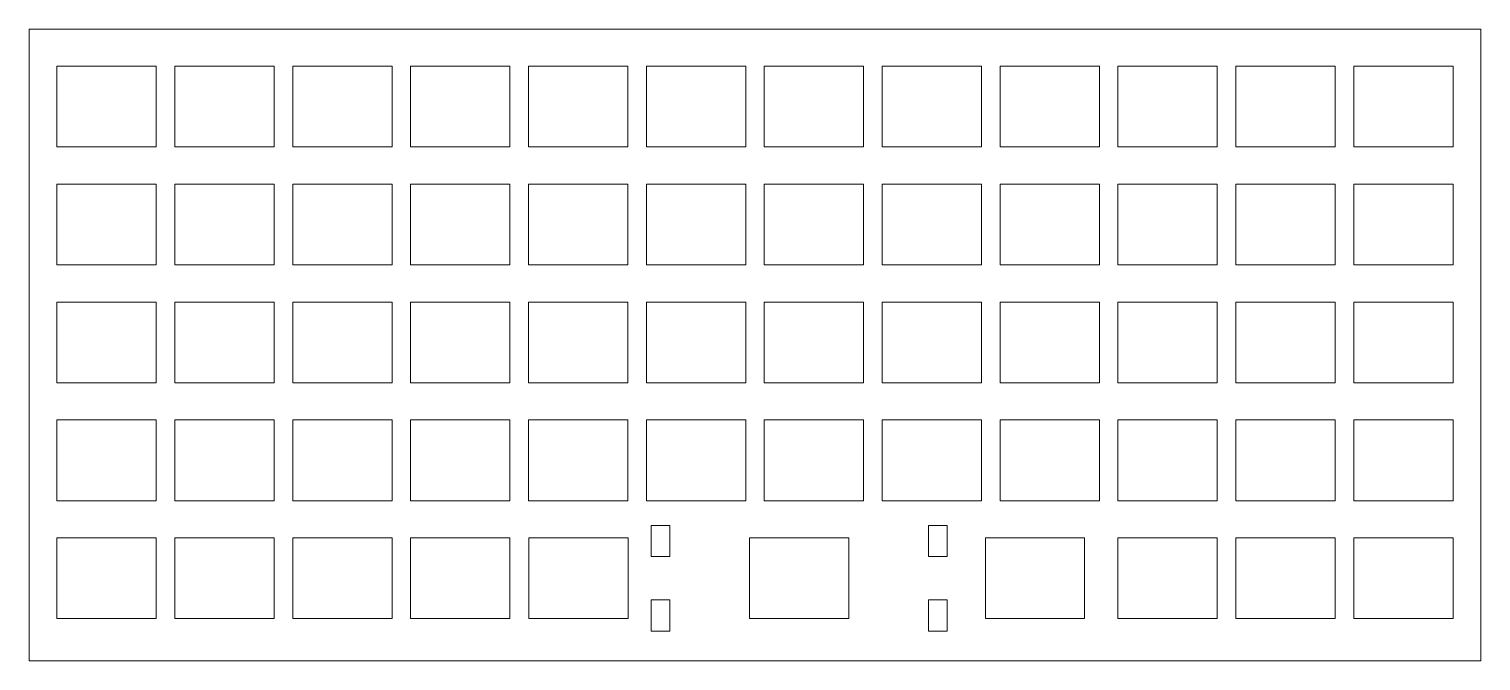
# Model space of a CAD drawing. Header units: millimetres. Extents: x -118 to 116, y -58 to 44.
import ezdxf

# ---------------------------------------------------------------- set-up
doc = ezdxf.new("R2010")
doc.units = ezdxf.units.MM

msp = doc.modelspace()

# ---------------------------------------------------------------- linework, layer by layer
at = {"color": 7, "linetype": 'Continuous', "lineweight": 15}
for p, q in [((-118.11, -57.58), (-118.11, 44.25)), ((-118.11, 44.25), (115.89, 44.25)), ((115.89, 44.25), (115.89, -57.58)), ((-113.61, 25.25), (-113.61, 38.25)), ((-97.61, 38.25), (-113.61, 38.25)), ((-97.61, 25.25), (-97.61, 38.25)), ((-94.61, 25.25), (-94.61, 38.25)), ((-78.61, 38.25), (-94.61, 38.25)), ((-78.61, 25.25), (-78.61, 38.25)), ((-75.61, 25.25), (-75.61, 38.25)), ((-59.61, 38.25), (-75.61, 38.25)), ((-59.61, 25.25), (-59.61, 38.25)), ((-56.61, 25.25), (-56.61, 38.25)), ((-40.61, 38.25), (-56.61, 38.25)), ((-40.61, 25.25), (-40.61, 38.25)), ((-37.61, 38.25), (-37.61, 25.25)), ((-21.61, 38.25), (-37.61, 38.25)), ((-21.61, 38.25), (-21.61, 25.25)), ((-18.61, 25.25), (-18.61, 38.25)), ((-18.61, 38.25), (-2.61, 38.25)), ((-2.61, 25.25), (-2.61, 38.25)), ((0.39, 38.25), (16.39, 38.25)), ((0.39, 38.25), (0.39, 25.25)), ((16.39, 38.25), (16.39, 25.25)), ((19.39, 38.25), (35.39, 38.25)), ((19.39, 38.25), (19.39, 25.25)), ((35.39, 38.25), (35.39, 25.25)), ((38.39, 38.25), (54.39, 38.25)), ((38.39, 38.25), (38.39, 25.25)), ((54.39, 38.25), (54.39, 25.25)), ((57.39, 38.25), (57.39, 25.25)), ((73.39, 38.25), (57.39, 38.25)), ((73.39, 38.25), (73.39, 25.25)), ((76.39, 38.25), (76.39, 25.25)), ((92.39, 38.25), (76.39, 38.25)), ((92.39, 38.25), (92.39, 25.25)), ((95.39, 38.25), (95.39, 25.25)), ((111.39, 38.25), (95.39, 38.25)), ((111.39, 38.25), (111.39, 25.25)), ((-97.61, 25.25), (-113.61, 25.25)), ((-78.61, 25.25), (-94.61, 25.25)), ((-59.61, 25.25), (-75.61, 25.25)), ((-40.61, 25.25), (-56.61, 25.25)), ((-21.61, 25.25), (-37.61, 25.25)), ((-18.61, 25.25), (-2.61, 25.25)), ((0.39, 25.25), (16.39, 25.25)), ((19.39, 25.25), (35.39, 25.25)), ((38.39, 25.25), (54.39, 25.25)), ((73.39, 25.25), (57.39, 25.25)), ((92.39, 25.25), (76.39, 25.25)), ((111.39, 25.25), (95.39, 25.25)), ((-113.61, 6.25), (-113.61, 19.25)), ((-97.61, 19.25), (-113.61, 19.25)), ((-97.61, 6.25), (-97.61, 19.25)), ((-94.61, 6.25), (-94.61, 19.25)), ((-78.61, 19.25), (-94.61, 19.25)), ((-78.61, 6.25), (-78.61, 19.25)), ((-75.61, 6.25), (-75.61, 19.25)), ((-59.61, 19.25), (-75.61, 19.25)), ((-59.61, 6.25), (-59.61, 19.25)), ((-56.61, 6.25), (-56.61, 19.25)), ((-40.61, 19.25), (-56.61, 19.25)), ((-40.61, 6.25), (-40.61, 19.25)), ((-37.61, 19.25), (-37.61, 6.25)), ((-21.61, 19.25), (-37.61, 19.25)), ((-21.61, 19.25), (-21.61, 6.25)), ((-18.61, 6.25), (-18.61, 19.25)), ((-18.61, 19.25), (-2.61, 19.25)), ((-2.61, 6.25), (-2.61, 19.25)), ((0.39, 6.25), (0.39, 19.25)), ((0.39, 19.25), (16.39, 19.25)), ((16.39, 6.25), (16.39, 19.25)), ((19.39, 19.25), (35.39, 19.25)), ((19.39, 19.25), (19.39, 6.25)), ((35.39, 19.25), (35.39, 6.25)), ((38.39, 6.25), (38.39, 19.25)), ((38.39, 19.25), (54.39, 19.25)), ((54.39, 6.25), (54.39, 19.25)), ((57.39, 19.25), (57.39, 6.25)), ((73.39, 19.25), (57.39, 19.25)), ((73.39, 19.25), (73.39, 6.25)), ((76.39, 19.25), (76.39, 6.25)), ((92.39, 19.25), (76.39, 19.25)), ((92.39, 19.25), (92.39, 6.25)), ((95.39, 19.25), (95.39, 6.25)), ((111.39, 19.25), (95.39, 19.25)), ((111.39, 19.25), (111.39, 6.25)), ((-97.61, 6.25), (-113.61, 6.25)), ((-78.61, 6.25), (-94.61, 6.25)), ((-59.61, 6.25), (-75.61, 6.25)), ((-40.61, 6.25), (-56.61, 6.25)), ((-21.61, 6.25), (-37.61, 6.25)), ((-18.61, 6.25), (-2.61, 6.25)), ((0.39, 6.25), (16.39, 6.25)), ((19.39, 6.25), (35.39, 6.25)), ((38.39, 6.25), (54.39, 6.25)), ((73.39, 6.25), (57.39, 6.25)), ((92.39, 6.25), (76.39, 6.25)), ((111.39, 6.25), (95.39, 6.25)), ((-113.61, -12.75), (-113.61, 0.25)), ((-113.61, 0.25), (-97.61, 0.25)), ((-97.61, -12.75), (-97.61, 0.25)), ((-94.61, -12.75), (-94.61, 0.25)), ((-78.61, 0.25), (-94.61, 0.25)), ((-78.61, -12.75), (-78.61, 0.25)), ((-75.61, -12.75), (-75.61, 0.25)), ((-59.61, 0.25), (-75.61, 0.25)), ((-59.61, -12.75), (-59.61, 0.25)), ((-56.61, -12.75), (-56.61, 0.25)), ((-40.61, 0.25), (-56.61, 0.25)), ((-40.61, -12.75), (-40.61, 0.25)), ((-37.61, 0.25), (-37.61, -12.75)), ((-21.61, 0.25), (-37.61, 0.25)), ((-21.61, 0.25), (-21.61, -12.75)), ((-18.61, -12.75), (-18.61, 0.25)), ((-2.61, 0.25), (-18.61, 0.25)), ((-2.61, -12.75), (-2.61, 0.25)), ((0.39, -12.75), (0.39, 0.25)), ((0.39, 0.25), (16.39, 0.25)), ((16.39, -12.75), (16.39, 0.25)), ((19.39, -12.75), (19.39, 0.25)), ((19.39, 0.25), (35.39, 0.25)), ((35.39, -12.75), (35.39, 0.25)), ((38.39, -12.75), (38.39, 0.25)), ((38.39, 0.25), (54.39, 0.25)), ((54.39, -12.75), (54.39, 0.25)), ((57.39, 0.25), (73.39, 0.25)), ((57.39, 0.25), (57.39, -12.75)), ((73.39, 0.25), (73.39, -12.75)), ((76.39, 0.25), (76.39, -12.75)), ((92.39, 0.25), (76.39, 0.25)), ((92.39, 0.25), (92.39, -12.75)), ((95.39, 0.25), (95.39, -12.75)), ((111.39, 0.25), (95.39, 0.25)), ((111.39, 0.25), (111.39, -12.75)), ((-113.61, -12.75), (-97.61, -12.75)), ((-78.61, -12.75), (-94.61, -12.75)), ((-59.61, -12.75), (-75.61, -12.75)), ((-40.61, -12.75), (-56.61, -12.75)), ((-21.61, -12.75), (-37.61, -12.75)), ((-2.61, -12.75), (-18.61, -12.75)), ((0.39, -12.75), (16.39, -12.75)), ((19.39, -12.75), (35.39, -12.75)), ((38.39, -12.75), (54.39, -12.75)), ((57.39, -12.75), (73.39, -12.75)), ((92.39, -12.75), (76.39, -12.75)), ((111.39, -12.75), (95.39, -12.75)), ((-113.61, -31.75), (-113.61, -18.75)), ((-113.61, -18.75), (-97.61, -18.75)), ((-97.61, -31.75), (-97.61, -18.75)), ((-94.61, -31.75), (-94.61, -18.75)), ((-78.61, -18.75), (-94.61, -18.75)), ((-78.61, -31.75), (-78.61, -18.75)), ((-75.61, -31.75), (-75.61, -18.75)), ((-59.61, -18.75), (-75.61, -18.75)), ((-59.61, -31.75), (-59.61, -18.75)), ((-56.61, -31.75), (-56.61, -18.75)), ((-40.61, -18.75), (-56.61, -18.75)), ((-40.61, -31.75), (-40.61, -18.75)), ((-37.61, -18.75), (-37.61, -31.75)), ((-21.61, -18.75), (-37.61, -18.75)), ((-21.61, -18.75), (-21.61, -31.75)), ((-18.61, -18.75), (-18.61, -31.75)), ((-2.61, -18.75), (-18.61, -18.75)), ((-2.61, -18.75), (-2.61, -31.75)), ((0.39, -31.75), (0.39, -18.75)), ((16.39, -18.75), (0.39, -18.75)), ((16.39, -31.75), (16.39, -18.75)), ((19.39, -31.75), (19.39, -18.75)), ((19.39, -18.75), (35.39, -18.75)), ((35.39, -31.75), (35.39, -18.75)), ((38.39, -31.75), (38.39, -18.75)), ((38.39, -18.75), (54.39, -18.75)), ((54.39, -31.75), (54.39, -18.75)), ((57.39, -31.75), (57.39, -18.75)), ((57.39, -18.75), (73.39, -18.75)), ((73.39, -31.75), (73.39, -18.75)), ((76.39, -31.75), (76.39, -18.75)), ((92.39, -18.75), (76.39, -18.75)), ((92.39, -31.75), (92.39, -18.75)), ((95.39, -18.75), (95.39, -31.75)), ((111.39, -18.75), (95.39, -18.75)), ((111.39, -18.75), (111.39, -31.75)), ((-113.61, -31.75), (-97.61, -31.75)), ((-78.61, -31.75), (-94.61, -31.75)), ((-59.61, -31.75), (-75.61, -31.75)), ((-40.61, -31.75), (-56.61, -31.75)), ((-21.61, -31.75), (-37.61, -31.75)), ((-2.61, -31.75), (-18.61, -31.75)), ((16.39, -31.75), (0.39, -31.75)), ((19.39, -31.75), (35.39, -31.75)), ((38.39, -31.75), (54.39, -31.75)), ((57.39, -31.75), (73.39, -31.75)), ((92.39, -31.75), (76.39, -31.75)), ((111.39, -31.75), (95.39, -31.75)), ((-17.82, -35.75), (-17.82, -40.75)), ((-14.82, -35.75), (-17.82, -35.75)), ((-14.82, -35.75), (-14.82, -40.75)), ((26.85, -40.75), (26.85, -35.75)), ((26.85, -35.75), (29.85, -35.75)), ((29.85, -40.75), (29.85, -35.75)), ((-113.61, -50.75), (-113.61, -37.75)), ((-97.61, -37.75), (-113.61, -37.75)), ((-97.61, -50.75), (-97.61, -37.75)), ((-94.61, -50.75), (-94.61, -37.75)), ((-78.61, -37.75), (-94.61, -37.75)), ((-78.61, -50.75), (-78.61, -37.75)), ((-75.61, -50.75), (-75.61, -37.75)), ((-59.61, -37.75), (-75.61, -37.75)), ((-59.61, -50.75), (-59.61, -37.75)), ((-56.61, -50.75), (-56.61, -37.75)), ((-40.61, -37.75), (-56.61, -37.75)), ((-40.61, -50.75), (-40.61, -37.75)), ((-37.56, -50.75), (-37.56, -37.75)), ((-21.56, -37.75), (-37.56, -37.75)), ((-21.56, -50.75), (-21.56, -37.75)), ((-1.98, -37.75), (14.02, -37.75)), ((-1.98, -37.75), (-1.98, -50.75)), ((14.02, -37.75), (14.02, -50.75)), ((36.02, -50.75), (36.02, -37.75)), ((36.02, -37.75), (52.02, -37.75)), ((52.02, -50.75), (52.02, -37.75)), ((57.39, -50.75), (57.39, -37.75)), ((57.39, -37.75), (73.39, -37.75)), ((73.39, -50.75), (73.39, -37.75)), ((76.39, -50.75), (76.39, -37.75)), ((76.39, -37.75), (92.39, -37.75)), ((92.39, -50.75), (92.39, -37.75)), ((95.39, -37.75), (111.39, -37.75)), ((95.39, -37.75), (95.39, -50.75)), ((111.39, -37.75), (111.39, -50.75)), ((-14.82, -40.75), (-17.82, -40.75)), ((26.85, -40.75), (29.85, -40.75)), ((-17.82, -47.75), (-17.82, -52.75)), ((-14.82, -47.75), (-17.82, -47.75)), ((-14.82, -47.75), (-14.82, -52.75)), ((26.85, -47.75), (29.85, -47.75)), ((26.85, -47.75), (26.85, -52.75)), ((29.85, -47.75), (29.85, -52.75)), ((-97.61, -50.75), (-113.61, -50.75)), ((-78.61, -50.75), (-94.61, -50.75)), ((-59.61, -50.75), (-75.61, -50.75)), ((-40.61, -50.75), (-56.61, -50.75)), ((-21.56, -50.75), (-37.56, -50.75)), ((-1.98, -50.75), (14.02, -50.75)), ((36.02, -50.75), (52.02, -50.75)), ((57.39, -50.75), (73.39, -50.75)), ((76.39, -50.75), (92.39, -50.75)), ((95.39, -50.75), (111.39, -50.75)), ((-14.82, -52.75), (-17.82, -52.75)), ((26.85, -52.75), (29.85, -52.75)), ((115.89, -57.58), (-118.11, -57.58))]:
    msp.add_line(p, q, dxfattribs=at)

doc.saveas('drawing.dxf')
